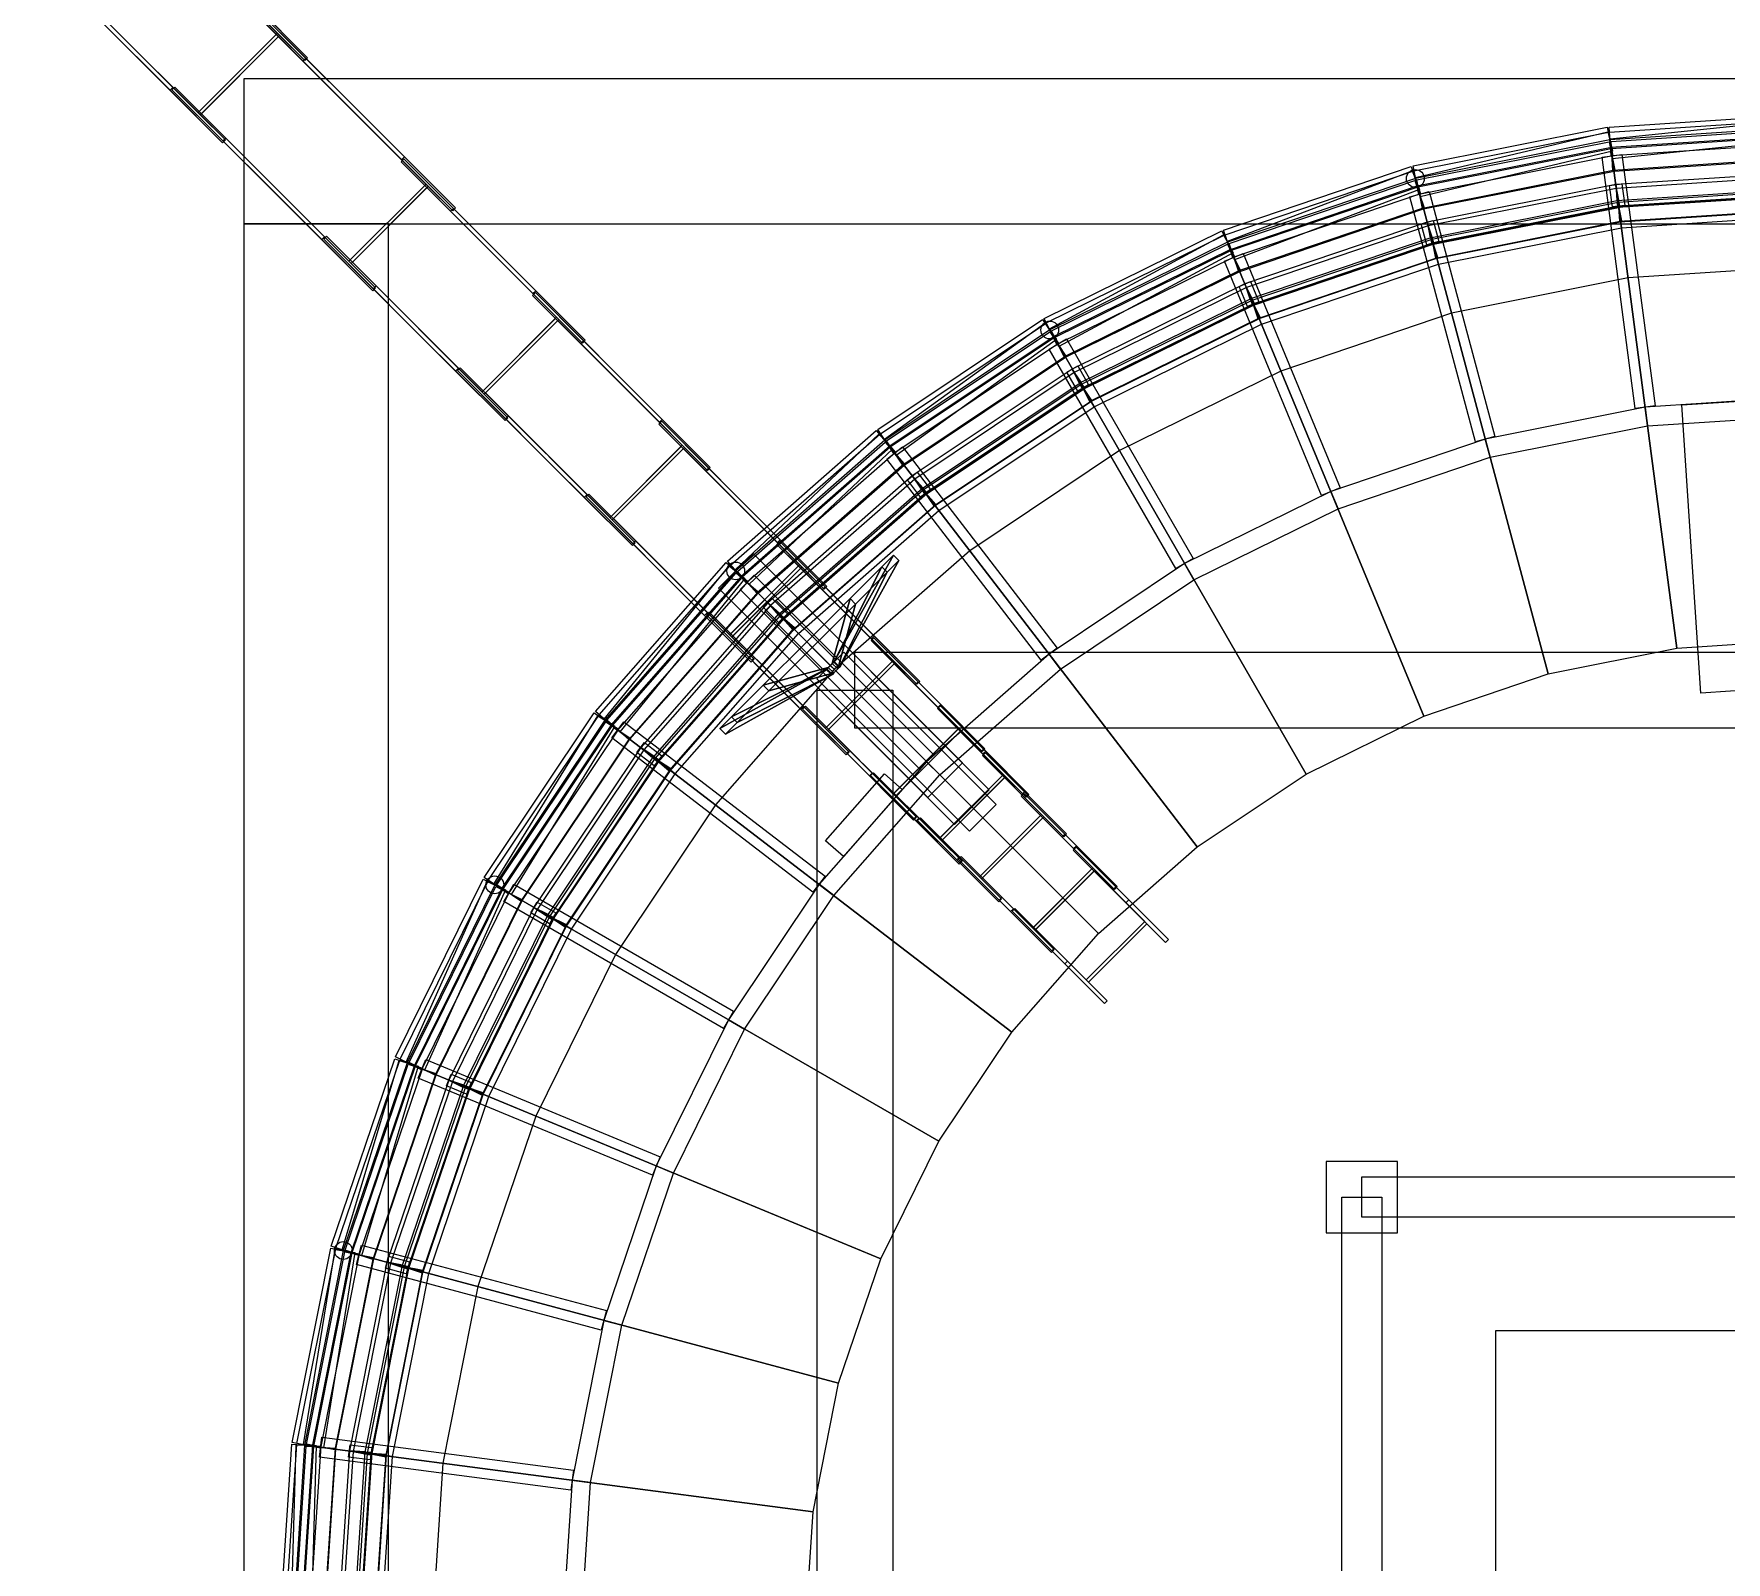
# Model space of a CAD drawing. Header units: millimetres. Extents: x -52000 to 48850, y -48850 to 51750.
# Drawn here: x -7956 to -366, y 362 to 7217 of the extents above; entities that cross this region are included whole.
import ezdxf

# ---------------------------------------------------------------- set-up
doc = ezdxf.new("R2010")
doc.units = ezdxf.units.MM
for name, color, linetype, lineweight in [('D-STR-CORE', 7, 'Continuous', 25), ('D-STR-DECK', 7, 'Continuous', 25), ('D-STR-STRC', 7, 'Continuous', 25)]:
    doc.layers.add(name, color=color, linetype=linetype, lineweight=lineweight)

msp = doc.modelspace()

# ---------------------------------------------------------------- linework, layer by layer
at = {"layer": 'D-STR-CORE'}
for points in [[(-2160, 1840), (-1840, 1840), (-1840, 2160), (-2160, 2160)], [(2000, 1910), (-2000, 1910), (-2000, 2090), (2000, 2090)], [(2000, 1910), (-2000, 1910), (-2000, 2090), (2000, 2090)], [(2000, 1910), (-2000, 1910), (-2000, 2090), (2000, 2090)], [(2000, 1910), (-2000, 1910), (-2000, 2090), (2000, 2090)], [(2000, 1910), (-2000, 1910), (-2000, 2090), (2000, 2090)], [(2000, 1910), (-2000, 1910), (-2000, 2090), (2000, 2090)], [(2000, 1910), (-2000, 1910), (-2000, 2090), (2000, 2090)], [(2000, 1910), (-2000, 1910), (-2000, 2090), (2000, 2090)], [(2000, 1910), (-2000, 1910), (-2000, 2090), (2000, 2090)], [(2000, 1910), (-2000, 1910), (-2000, 2090), (2000, 2090)], [(2000, 1910), (-2000, 1910), (-2000, 2090), (2000, 2090)], [(-1910, 2000), (-1910, -2000), (-2090, -2000), (-2090, 2000)], [(-1910, 2000), (-1910, -2000), (-2090, -2000), (-2090, 2000)], [(-1910, 2000), (-1910, -2000), (-2090, -2000), (-2090, 2000)], [(-1910, 2000), (-1910, -2000), (-2090, -2000), (-2090, 2000)], [(-1910, 2000), (-1910, -2000), (-2090, -2000), (-2090, 2000)], [(-1910, 2000), (-1910, -2000), (-2090, -2000), (-2090, 2000)], [(-1910, 2000), (-1910, -2000), (-2090, -2000), (-2090, 2000)], [(-1910, 2000), (-1910, -2000), (-2090, -2000), (-2090, 2000)], [(-1910, 2000), (-1910, -2000), (-2090, -2000), (-2090, 2000)], [(-1910, 2000), (-1910, -2000), (-2090, -2000), (-2090, 2000)], [(-1910, 2000), (-1910, -2000), (-2090, -2000), (-2090, 2000)], [(-1400, -1400), (1400, -1400), (1400, 1400), (-1400, 1400)], [(-1400, -1400), (1400, -1400), (1400, 1400), (-1400, 1400)]]:
    msp.add_lwpolyline(points, close=True, dxfattribs=at)
at = {"layer": 'D-STR-DECK'}
for points in [[(4.3, 6727.6), (-882.3, 6669.5), (-890.9, 6799.3), (-4.3, 6857.4)], [(2.3, 6765.1), (-885.3, 6706.9), (-889.9, 6776.8), (-2.3, 6834.9)], [(2.3, 6765.1), (-885.3, 6706.9), (-889.9, 6776.8), (-2.3, 6834.9)], [(4.6, 6747.7), (-877.8, 6657.4), (-886.9, 6746.9), (-4.6, 6837.3)], [(-873.9, 6670.6), (-1745.3, 6497.3), (-1770.7, 6624.8), (-899.3, 6798.1)], [(-880.7, 6707.5), (-1753.1, 6534), (-1766.8, 6602.6), (-894.4, 6776.2)], [(-880.7, 6707.5), (-1753.1, 6534), (-1766.8, 6602.6), (-894.4, 6776.2)], [(-876.2, 6690.6), (-1739.2, 6485.9), (-1760, 6573.4), (-897, 6778.2)], [(0, 4500), (0, 6800), (-887.6, 6741.8), (-587.4, 4461.5)], [(4.3, 6662.6), (-873.9, 6605.1), (-882.4, 6734.8), (-4.3, 6792.4)], [(0, 6760), (-882.4, 6702.2), (-869.1, 6601.6), (0, 6658.6)], [(-587.4, 4461.5), (-887.6, 6741.8), (-1760, 6568.3), (-1164.7, 4346.7)], [(-865.4, 6606.2), (-1728.5, 6434.5), (-1753.9, 6562), (-890.8, 6733.7)], [(-882.4, 6702.2), (-1749.6, 6529.7), (-1723.4, 6431.7), (-869.1, 6601.6)], [(-1737.1, 6499.5), (-2578.5, 6213.9), (-2620.3, 6337), (-1778.9, 6622.6)], [(-774.3, 5536.3), (-922.7, 6664.1), (-833.5, 6675.8), (-685, 5548.1)], [(-1748.7, 6535.2), (-2591, 6249.2), (-2613.5, 6315.5), (-1771.2, 6601.4)], [(-1748.7, 6535.2), (-2591, 6249.2), (-2613.5, 6315.5), (-1771.2, 6601.4)], [(-1742, 6519), (-2570.9, 6203.4), (-2603, 6287.5), (-1774, 6603.1)], [(-1164.7, 4346.7), (-1760, 6568.3), (-2602.2, 6282.4), (-1722.1, 4157.5)], [(-1720.3, 6436.7), (-2553.6, 6153.8), (-2595.4, 6277), (-1762.1, 6559.8)], [(-1749.6, 6529.7), (-2586.9, 6245.4), (-2548.1, 6151.7), (-1723.4, 6431.7)], [(-861.1, 6541.1), (-1707.6, 6372.7), (-1681.9, 6277.1), (-848.2, 6442.9)], [(-861.1, 6541.1), (-1707.6, 6372.7), (-1681.9, 6277.1), (-848.2, 6442.9)], [(-861.1, 6541.1), (-1707.6, 6372.7), (-1693.7, 6303), (-847.3, 6471.4)], [(-876.2, 6440.7), (-888.9, 6537.4), (-833.4, 6544.7), (-820.7, 6448)], [(0, 6597.5), (-861.1, 6541.1), (-848.2, 6442.9), (0, 6498.5)], [(0, 6597.5), (-861.1, 6541.1), (-848.2, 6442.9), (0, 6498.5)], [(0, 6597.5), (-861.1, 6541.1), (-856.5, 6470.2), (4.6, 6526.6)], [(0, 6580.3), (-858.9, 6524), (-853.3, 6439.2), (5.6, 6495.4)], [(-1490.3, 5387.9), (-1784.7, 6486.6), (-1697.7, 6509.9), (-1403.3, 5411.2)], [(-858.9, 6524), (-1703.1, 6356.1), (-1686.5, 6272.7), (-842.3, 6440.6)], [(-850.7, 6461.5), (-1686.8, 6295.2), (-1670.2, 6211.8), (-834.1, 6378.1)], [(0, 6517.2), (-850.7, 6461.5), (-845.1, 6376.7), (5.6, 6432.4)], [(0, 6500), (-848.4, 6444.4), (-835.7, 6347.7), (0, 6402.5)], [(0, 6500), (-848.4, 6444.4), (-843.8, 6374.5), (4.6, 6430.1)], [(-1709.4, 6271.3), (-1734.6, 6365.4), (-1680.5, 6379.9), (-1655.3, 6285.8)], [(-848.4, 6444.4), (-1682.3, 6278.5), (-1657.1, 6184.3), (-835.7, 6347.7)], [(-848.4, 6444.4), (-1682.3, 6278.5), (-1668.7, 6209.9), (-834.8, 6375.7)], [(-2570.6, 6217.2), (-3367.5, 5824.2), (-3425, 5940.8), (-2628.1, 6333.7)], [(-2586.8, 6251), (-3384.5, 5857.6), (-3415.5, 5920.4), (-2617.7, 6313.8)], [(-2586.8, 6251), (-3384.5, 5857.6), (-3415.5, 5920.4), (-2617.7, 6313.8)], [(-2578, 6235.8), (-3358.6, 5814.7), (-3401.4, 5893.9), (-2620.7, 6315.1)], [(-1707.6, 6372.7), (-2524.8, 6095.3), (-2486.9, 6003.9), (-1681.9, 6277.1)], [(-1707.6, 6372.7), (-2524.8, 6095.3), (-2486.9, 6003.9), (-1681.9, 6277.1)], [(-1707.6, 6372.7), (-2524.8, 6095.3), (-2501.9, 6028), (-1684.7, 6305.4)], [(-1703.1, 6356.1), (-2518.2, 6079.4), (-2490.8, 5998.9), (-1675.8, 6275.6)], [(-1722.1, 4157.5), (-2602.2, 6282.4), (-3400, 5889), (-2250, 3897.1)], [(-2545.8, 6157.1), (-3335, 5767.9), (-3392.5, 5884.5), (-2603.3, 6273.7)], [(-2586.9, 6245.4), (-3380, 5854.3), (-3329.3, 5766.5), (-2548.1, 6151.7)], [(-2180.8, 5147.3), (-2616.1, 6198.2), (-2532.9, 6232.6), (-2097.6, 5181.7)], [(-1686.8, 6295.2), (-2494, 6021.1), (-2466.7, 5940.6), (-1659.5, 6214.7)], [(-1682.3, 6278.5), (-2487.4, 6005.2), (-2450.1, 5915.1), (-1657.1, 6184.3)], [(-1682.3, 6278.5), (-2487.4, 6005.2), (-2464.9, 5938.9), (-1659.8, 6212.2)], [(-2524.8, 6095.3), (-3298.7, 5713.6), (-3249.3, 5627.9), (-2486.9, 6003.9)], [(-2524.8, 6095.3), (-3298.7, 5713.6), (-3249.3, 5627.9), (-2486.9, 6003.9)], [(-2524.8, 6095.3), (-3298.7, 5713.6), (-3267.3, 5649.9), (-2493.3, 6031.6)], [(-2518.2, 6079.4), (-3290.1, 5698.7), (-3252.5, 5622.4), (-2480.6, 6003.1)], [(-2513.3, 5994.5), (-2550.6, 6084.6), (-2498.9, 6106), (-2461.6, 6015.9)], [(-2494, 6021.1), (-3258.6, 5644.1), (-3221, 5567.9), (-2456.4, 5944.9)], [(-2487.4, 6005.2), (-3250, 5629.2), (-3201.2, 5544.7), (-2450.1, 5915.1)], [(-2487.4, 6005.2), (-3250, 5629.2), (-3219, 5566.4), (-2456.5, 5942.4)], [(-3360.1, 5828.4), (-4098.9, 5334.8), (-4171.1, 5442.9), (-3432.4, 5936.5)], [(-3380.6, 5859.9), (-4120.1, 5365.7), (-4159, 5423.9), (-3419.4, 5918.1)], [(-3380.6, 5859.9), (-4120.1, 5365.7), (-4159, 5423.9), (-3419.4, 5918.1)], [(-3369.9, 5846), (-4088.9, 5326.6), (-4141.6, 5399.5), (-3422.6, 5919)], [(-2250, 3897.1), (-3400, 5889), (-4139.6, 5394.8), (-2739.4, 3570.1)], [(-3327.6, 5772.1), (-4059.3, 5283.2), (-4131.6, 5391.3), (-3399.9, 5880.2)], [(-3380, 5854.3), (-4115.2, 5363.1), (-4053.5, 5282.6), (-3329.3, 5766.5)], [(-2834, 4818.6), (-3402.7, 5803.7), (-3324.8, 5848.7), (-2756, 4863.6)], [(-3298.7, 5713.6), (-4016.3, 5234.1), (-3956.1, 5155.6), (-3249.3, 5627.9)], [(-3298.7, 5713.6), (-4016.3, 5234.1), (-3956.1, 5155.6), (-3249.3, 5627.9)], [(-3298.7, 5713.6), (-4016.3, 5234.1), (-3976.8, 5175.1), (-3259.3, 5654.5)], [(-3290.1, 5698.7), (-4005.8, 5220.5), (-3958.6, 5149.8), (-3242.9, 5628)], [(-3274.2, 5615.2), (-3323, 5699.6), (-3274.5, 5727.6), (-3225.8, 5643.2)], [(-3258.6, 5644.1), (-3967.4, 5170.5), (-3920.2, 5099.8), (-3211.4, 5573.4)], [(-3250, 5629.2), (-3956.9, 5156.8), (-3897.6, 5079.4), (-3201.2, 5544.7)], [(-3250, 5629.2), (-3956.9, 5156.8), (-3918.1, 5098.6), (-3211.1, 5571)], [(-729.6, 5542.2), (-1446.8, 5399.5), (-1425.1, 5318.5), (-718.7, 5459)], [(0, 5590), (-729.6, 5542.2), (-718.7, 5459), (0, 5506.1)], [(-479.7, 4260.4), (-564.4, 5553), (-165.2, 5579.2), (-80.5, 4286.5)], [(-4092.2, 5340), (-4760.2, 4754.2), (-4845.9, 4851.9), (-4177.9, 5437.7)], [(-4116.5, 5368.5), (-4785.2, 4782), (-4831.4, 4834.6), (-4162.7, 5421.1)], [(-4116.5, 5368.5), (-4785.2, 4782), (-4831.4, 4834.6), (-4162.7, 5421.1)], [(-4104.1, 5356.1), (-4749.2, 4747.3), (-4810.9, 4812.8), (-4165.9, 5421.6)], [(-2739.4, 3570.1), (-4139.6, 5394.8), (-4808.3, 4808.3), (-3182, 3182)], [(-1446.8, 5399.5), (-2139.2, 5164.5), (-2107.1, 5087), (-1425.1, 5318.5)], [(-4052.6, 5288.4), (-4714.2, 4708.2), (-4799.9, 4805.9), (-4138.3, 5386.2)], [(-4115.2, 5363.1), (-4780, 4780), (-4708.3, 4708.3), (-4053.5, 5282.6)], [(-3438.7, 4407.5), (-4131.1, 5309.9), (-4059.7, 5364.7), (-3367.3, 4462.2)], [(-3979.2, 5139.8), (-4038.5, 5217.1), (-3994.1, 5251.2), (-3934.7, 5173.8)], [(-4016.3, 5234.1), (-4665.1, 4665.1), (-4595.2, 4595.2), (-3956.1, 5155.6)], [(-4016.3, 5234.1), (-4665.1, 4665.1), (-4595.2, 4595.2), (-3956.1, 5155.6)], [(-4016.3, 5234.1), (-4665.1, 4665.1), (-4618.3, 4611.7), (-3969.5, 5180.7)], [(-4005.8, 5220.5), (-4653, 4653), (-4596.9, 4589), (-3949.8, 5156.6)], [(-3967.4, 5170.5), (-4608.4, 4608.4), (-4552.3, 4544.5), (-3911.4, 5106.6)], [(-2139.2, 5164.5), (-2795, 4841.1), (-2753.1, 4768.5), (-2107.1, 5087)], [(-3956.9, 5156.8), (-4596.2, 4596.2), (-4527.3, 4527.3), (-3897.6, 5079.4)], [(-3956.9, 5156.8), (-4596.2, 4596.2), (-4550, 4543.6), (-3910.8, 5104.2)], [(-3826.8, 3671.2), (-4886.1, 4730.5), (-4730.5, 4886.1), (-3671.2, 3826.8)], [(-3947.2, 3791.7), (-4886.1, 4730.5), (-4730.5, 4886.1), (-3791.7, 3947.2)], [(-4369, 4399.6), (-4153.3, 4826.9), (-4101.2, 4879), (-4366.6, 4402)], [(-4366.6, 4402), (-4101.2, 4879), (-4153.3, 4826.9), (-4369, 4399.6)], [(-4076.5, 4854.3), (-4341.9, 4377.2), (-4366.6, 4402), (-4101.2, 4879)], [(-4341.9, 4377.2), (-4076.5, 4854.3), (-4101.2, 4879), (-4366.6, 4402)], [(-4128.6, 4802.2), (-4076.5, 4854.3), (-4101.2, 4879), (-4153.3, 4826.9)], [(-4076.5, 4854.3), (-4128.6, 4802.2), (-4153.3, 4826.9), (-4101.2, 4879)], [(-4754.2, 4760.2), (-5340, 4092.2), (-5437.7, 4177.9), (-4851.9, 4845.9)], [(-4782, 4785.2), (-5368.5, 4116.5), (-5421.1, 4162.7), (-4834.6, 4831.4)], [(-4782, 4785.2), (-5368.5, 4116.5), (-5421.1, 4162.7), (-4834.6, 4831.4)], [(-4768.1, 4774.6), (-5328.2, 4086.8), (-5398, 4143.6), (-4837.9, 4831.4)], [(-3182, 3182), (-4808.3, 4808.3), (-5394.8, 4139.6), (-3570.1, 2739.4)], [(-4708.2, 4714.2), (-5288.4, 4052.6), (-5386.2, 4138.3), (-4805.9, 4799.9)], [(-3984.5, 3920.9), (-4788.9, 4725.2), (-4725.2, 4788.9), (-3920.9, 3984.5)], [(-4375.4, 4393.1), (-4295.7, 4684.6), (-4153.3, 4826.9), (-4369, 4399.6)], [(-4369, 4399.6), (-4153.3, 4826.9), (-4295.7, 4684.6), (-4375.4, 4393.1)], [(-4128.6, 4802.2), (-4344.2, 4374.8), (-4369, 4399.6), (-4153.3, 4826.9)], [(-4344.2, 4374.8), (-4128.6, 4802.2), (-4153.3, 4826.9), (-4369, 4399.6)], [(-4128.6, 4802.2), (-4344.2, 4374.8), (-4369, 4399.6), (-4153.3, 4826.9)], [(-4344.2, 4374.8), (-4128.6, 4802.2), (-4153.3, 4826.9), (-4369, 4399.6)], [(-4350.7, 4368.4), (-4270.9, 4659.8), (-4128.6, 4802.2), (-4344.2, 4374.8)], [(-4344.2, 4374.8), (-4128.6, 4802.2), (-4270.9, 4659.8), (-4350.7, 4368.4)], [(-4344.2, 4374.8), (-4128.6, 4802.2), (-4076.5, 4854.3), (-4341.9, 4377.2)], [(-4341.9, 4377.2), (-4076.5, 4854.3), (-4128.6, 4802.2), (-4344.2, 4374.8)], [(-4270.9, 4659.8), (-4128.6, 4802.2), (-4153.3, 4826.9), (-4295.7, 4684.6)], [(-4128.6, 4802.2), (-4270.9, 4659.8), (-4295.7, 4684.6), (-4153.3, 4826.9)], [(-2795, 4841.1), (-3403, 4434.8), (-3351.9, 4368.3), (-2753.1, 4768.5)], [(-4780, 4780), (-5363.1, 4115.2), (-5282.6, 4053.5), (-4708.3, 4708.3)], [(-4665.1, 4665.1), (-5234.1, 4016.3), (-5155.6, 3956.1), (-4595.2, 4595.2)], [(-4665.1, 4665.1), (-5234.1, 4016.3), (-5155.6, 3956.1), (-4595.2, 4595.2)], [(-4665.1, 4665.1), (-5234.1, 4016.3), (-5180.7, 3969.5), (-4611.7, 4618.3)], [(-4653, 4653), (-5220.5, 4005.8), (-5156.6, 3949.8), (-4589, 4596.9)], [(-4616, 4576.4), (-4684.9, 4645.3), (-4645.3, 4684.9), (-4576.4, 4616)], [(-4408.8, 4359.3), (-4677.5, 4628), (-4628, 4677.5), (-4359.3, 4408.8)], [(-4384.3, 4384.3), (-4490.1, 4490.1), (-4295.7, 4684.6), (-4375.4, 4393.1)], [(-4465.4, 4465.4), (-4270.9, 4659.8), (-4295.7, 4684.6), (-4490.1, 4490.1)], [(-4375.4, 4393.1), (-4295.7, 4684.6), (-4490.1, 4490.1), (-4384.3, 4384.3)], [(-4270.9, 4659.8), (-4465.4, 4465.4), (-4490.1, 4490.1), (-4295.7, 4684.6)], [(-4359.5, 4359.5), (-4465.4, 4465.4), (-4270.9, 4659.8), (-4350.7, 4368.4)], [(-4350.7, 4368.4), (-4270.9, 4659.8), (-4465.4, 4465.4), (-4359.5, 4359.5)], [(-4270.9, 4659.8), (-4350.7, 4368.4), (-4375.4, 4393.1), (-4295.7, 4684.6)], [(-4350.7, 4368.4), (-4270.9, 4659.8), (-4295.7, 4684.6), (-4375.4, 4393.1)], [(-4270.9, 4659.8), (-4350.7, 4368.4), (-4375.4, 4393.1), (-4295.7, 4684.6)], [(-4350.7, 4368.4), (-4270.9, 4659.8), (-4295.7, 4684.6), (-4375.4, 4393.1)], [(-4608.4, 4608.4), (-5170.5, 3967.4), (-5106.6, 3911.4), (-4544.5, 4552.3)], [(-4596.2, 4596.2), (-5156.8, 3956.9), (-5079.4, 3897.6), (-4527.3, 4527.3)], [(-4596.2, 4596.2), (-5156.8, 3956.9), (-5104.2, 3910.8), (-4543.6, 4550)], [(-4393.1, 4375.4), (-4684.6, 4295.7), (-4490.1, 4490.1), (-4384.3, 4384.3)], [(-4659.8, 4270.9), (-4465.4, 4465.4), (-4490.1, 4490.1), (-4684.6, 4295.7)], [(-4384.3, 4384.3), (-4490.1, 4490.1), (-4684.6, 4295.7), (-4393.1, 4375.4)], [(-4465.4, 4465.4), (-4659.8, 4270.9), (-4684.6, 4295.7), (-4490.1, 4490.1)], [(-4465.4, 4465.4), (-4359.5, 4359.5), (-4384.3, 4384.3), (-4490.1, 4490.1)], [(-4359.5, 4359.5), (-4465.4, 4465.4), (-4490.1, 4490.1), (-4384.3, 4384.3)], [(-4465.4, 4465.4), (-4359.5, 4359.5), (-4384.3, 4384.3), (-4490.1, 4490.1)], [(-4359.5, 4359.5), (-4465.4, 4465.4), (-4490.1, 4490.1), (-4384.3, 4384.3)], [(-4368.4, 4350.7), (-4659.8, 4270.9), (-4465.4, 4465.4), (-4359.5, 4359.5)], [(-4359.5, 4359.5), (-4465.4, 4465.4), (-4659.8, 4270.9), (-4368.4, 4350.7)], [(-3760.5, 3640.3), (-4444.2, 4324), (-4324, 4444.2), (-3640.3, 3760.5)], [(4273.5, 4103.5), (-4273.5, 4103.5), (-4273.5, 4443.5), (4273.5, 4443.5)], [(-3403, 4434.8), (-3952.7, 3952.7), (-3893.4, 3893.4), (-3351.9, 4368.3)], [(-4402, 4366.6), (-4879, 4101.2), (-4826.9, 4153.3), (-4399.6, 4369)], [(-4399.6, 4369), (-4826.9, 4153.3), (-4879, 4101.2), (-4402, 4366.6)], [(-4377.2, 4341.9), (-4854.3, 4076.5), (-4879, 4101.2), (-4402, 4366.6)], [(-4854.3, 4076.5), (-4377.2, 4341.9), (-4402, 4366.6), (-4879, 4101.2)], [(-4377.2, 4341.9), (-4854.3, 4076.5), (-4802.2, 4128.6), (-4374.8, 4344.2)], [(-4374.8, 4344.2), (-4802.2, 4128.6), (-4854.3, 4076.5), (-4377.2, 4341.9)], [(-4399.6, 4369), (-4826.9, 4153.3), (-4684.6, 4295.7), (-4393.1, 4375.4)], [(-4393.1, 4375.4), (-4684.6, 4295.7), (-4826.9, 4153.3), (-4399.6, 4369)], [(-4802.2, 4128.6), (-4374.8, 4344.2), (-4399.6, 4369), (-4826.9, 4153.3)], [(-4374.8, 4344.2), (-4802.2, 4128.6), (-4826.9, 4153.3), (-4399.6, 4369)], [(-4802.2, 4128.6), (-4374.8, 4344.2), (-4399.6, 4369), (-4826.9, 4153.3)], [(-4374.8, 4344.2), (-4802.2, 4128.6), (-4826.9, 4153.3), (-4399.6, 4369)], [(-4374.8, 4344.2), (-4802.2, 4128.6), (-4659.8, 4270.9), (-4368.4, 4350.7)], [(-4368.4, 4350.7), (-4659.8, 4270.9), (-4802.2, 4128.6), (-4374.8, 4344.2)], [(-4659.8, 4270.9), (-4368.4, 4350.7), (-4393.1, 4375.4), (-4684.6, 4295.7)], [(-4368.4, 4350.7), (-4659.8, 4270.9), (-4684.6, 4295.7), (-4393.1, 4375.4)], [(-4659.8, 4270.9), (-4368.4, 4350.7), (-4393.1, 4375.4), (-4684.6, 4295.7)], [(-4368.4, 4350.7), (-4659.8, 4270.9), (-4684.6, 4295.7), (-4393.1, 4375.4)], [(-4374.8, 4344.2), (-4377.2, 4341.9), (-4402, 4366.6), (-4399.6, 4369)], [(-4377.2, 4341.9), (-4374.8, 4344.2), (-4399.6, 4369), (-4402, 4366.6)], [(-4368.4, 4350.7), (-4374.8, 4344.2), (-4399.6, 4369), (-4393.1, 4375.4)], [(-4374.8, 4344.2), (-4368.4, 4350.7), (-4393.1, 4375.4), (-4399.6, 4369)], [(-4359.5, 4359.5), (-4368.4, 4350.7), (-4393.1, 4375.4), (-4384.3, 4384.3)], [(-4368.4, 4350.7), (-4359.5, 4359.5), (-4384.3, 4384.3), (-4393.1, 4375.4)], [(-4350.7, 4368.4), (-4359.5, 4359.5), (-4384.3, 4384.3), (-4375.4, 4393.1)], [(-4359.5, 4359.5), (-4350.7, 4368.4), (-4375.4, 4393.1), (-4384.3, 4384.3)], [(-4344.2, 4374.8), (-4350.7, 4368.4), (-4375.4, 4393.1), (-4369, 4399.6)], [(-4350.7, 4368.4), (-4344.2, 4374.8), (-4369, 4399.6), (-4375.4, 4393.1)], [(-4341.9, 4377.2), (-4344.2, 4374.8), (-4369, 4399.6), (-4366.6, 4402)], [(-4344.2, 4374.8), (-4341.9, 4377.2), (-4366.6, 4402), (-4369, 4399.6)], [(-4802.2, 4128.6), (-4659.8, 4270.9), (-4684.6, 4295.7), (-4826.9, 4153.3)], [(-4659.8, 4270.9), (-4802.2, 4128.6), (-4826.9, 4153.3), (-4684.6, 4295.7)], [(-4103.5, 4273.5), (-4103.5, -4273.5), (-4443.5, -4273.5), (-4443.5, 4273.5)], [(-5334.8, 4098.9), (-5828.4, 3360.1), (-5936.5, 3432.4), (-5442.9, 4171.1)], [(-5365.7, 4120.1), (-5859.9, 3380.6), (-5918.1, 3419.4), (-5423.9, 4159)], [(-5365.7, 4120.1), (-5859.9, 3380.6), (-5918.1, 3419.4), (-5423.9, 4159)], [(-5350.5, 4111.4), (-5816, 3356.4), (-5892.6, 3403.6), (-5427.2, 4158.6)], [(-3570.1, 2739.4), (-5394.8, 4139.6), (-5889, 3400), (-3897.1, 2250)], [(-5283.2, 4059.3), (-5772.1, 3327.6), (-5880.2, 3399.9), (-5391.3, 4131.6)], [(-5363.1, 4115.2), (-5854.3, 3380), (-5766.5, 3329.3), (-5282.6, 4053.5)], [(-4462.2, 3367.3), (-5364.7, 4059.7), (-5309.9, 4131.1), (-4407.5, 3438.7)], [(-4854.3, 4076.5), (-4802.2, 4128.6), (-4826.9, 4153.3), (-4879, 4101.2)], [(-4802.2, 4128.6), (-4854.3, 4076.5), (-4879, 4101.2), (-4826.9, 4153.3)], [(-5173.8, 3934.7), (-5251.2, 3994.1), (-5217.1, 4038.5), (-5139.8, 3979.2)], [(-5234.1, 4016.3), (-5713.6, 3298.7), (-5627.9, 3249.3), (-5155.6, 3956.1)], [(-5234.1, 4016.3), (-5713.6, 3298.7), (-5627.9, 3249.3), (-5155.6, 3956.1)], [(-5234.1, 4016.3), (-5713.6, 3298.7), (-5654.5, 3259.3), (-5175.1, 3976.8)], [(-5220.5, 4005.8), (-5698.7, 3290.1), (-5628, 3242.9), (-5149.8, 3958.6)], [(-5170.5, 3967.4), (-5644.1, 3258.6), (-5573.4, 3211.4), (-5099.8, 3920.2)], [(-5156.8, 3956.9), (-5629.2, 3250), (-5544.7, 3201.2), (-5079.4, 3897.6)], [(-5156.8, 3956.9), (-5629.2, 3250), (-5571, 3211.1), (-5098.6, 3918.1)], [(-3952.7, 3952.7), (-4434.8, 3403), (-4368.3, 3351.9), (-3893.4, 3893.4)], [(-4141.6, 3898.1), (-4061.9, 3828.2), (-4325.7, 3527.5), (-4405.3, 3597.4)], [(-5824.2, 3367.5), (-6217.2, 2570.6), (-6333.7, 2628.1), (-5940.8, 3425)], [(-5857.6, 3384.5), (-6251, 2586.8), (-6313.8, 2617.7), (-5920.4, 3415.5)], [(-5857.6, 3384.5), (-6251, 2586.8), (-6313.8, 2617.7), (-5920.4, 3415.5)], [(-5841.4, 3377.8), (-6204.4, 2568.5), (-6286.5, 2605.4), (-5923.5, 3414.7)], [(-3897.1, 2250), (-5889, 3400), (-6282.4, 2602.2), (-4157.5, 1722.1)], [(-5767.9, 3335), (-6157.1, 2545.8), (-6273.7, 2603.3), (-5884.5, 3392.5)], [(-5854.3, 3380), (-6245.4, 2586.9), (-6151.7, 2548.1), (-5766.5, 3329.3)], [(-4863.6, 2756), (-5848.7, 3324.8), (-5803.7, 3402.7), (-4818.6, 2834)], [(-4434.8, 3403), (-4841.1, 2795), (-4768.5, 2753.1), (-4368.3, 3351.9)], [(-5713.6, 3298.7), (-6095.3, 2524.8), (-6003.9, 2486.9), (-5627.9, 3249.3)], [(-5713.6, 3298.7), (-6095.3, 2524.8), (-6003.9, 2486.9), (-5627.9, 3249.3)], [(-5713.6, 3298.7), (-6095.3, 2524.8), (-6031.6, 2493.3), (-5649.9, 3267.3)], [(-5698.7, 3290.1), (-6079.4, 2518.2), (-6003.1, 2480.6), (-5622.4, 3252.5)], [(-5643.2, 3225.8), (-5727.6, 3274.5), (-5699.6, 3323), (-5615.2, 3274.2)], [(-5644.1, 3258.6), (-6021.1, 2494), (-5944.9, 2456.4), (-5567.9, 3221)], [(-5629.2, 3250), (-6005.2, 2487.4), (-5915.1, 2450.1), (-5544.7, 3201.2)], [(-5629.2, 3250), (-6005.2, 2487.4), (-5942.4, 2456.5), (-5566.4, 3219)], [(-4841.1, 2795), (-5164.5, 2139.2), (-5087, 2107.1), (-4768.5, 2753.1)], [(-6213.9, 2578.5), (-6499.5, 1737.1), (-6622.6, 1778.9), (-6337, 2620.3)], [(-6249.2, 2591), (-6535.2, 1748.7), (-6601.4, 1771.2), (-6315.5, 2613.5)], [(-6249.2, 2591), (-6535.2, 1748.7), (-6601.4, 1771.2), (-6315.5, 2613.5)], [(-6232.3, 2586.5), (-6486.5, 1736.7), (-6572.8, 1762.5), (-6318.6, 2612.3)], [(-4157.5, 1722.1), (-6282.4, 2602.2), (-6568.3, 1760), (-4346.7, 1164.7)], [(-6153.8, 2553.6), (-6436.7, 1720.3), (-6559.8, 1762.1), (-6277, 2595.4)], [(-6245.4, 2586.9), (-6529.7, 1749.6), (-6431.7, 1723.4), (-6151.7, 2548.1)], [(-5181.7, 2097.6), (-6232.6, 2532.9), (-6198.2, 2616.1), (-5147.3, 2180.8)], [(-6095.3, 2524.8), (-6372.7, 1707.6), (-6277.1, 1681.9), (-6003.9, 2486.9)], [(-6095.3, 2524.8), (-6372.7, 1707.6), (-6277.1, 1681.9), (-6003.9, 2486.9)], [(-6095.3, 2524.8), (-6372.7, 1707.6), (-6305.4, 1684.7), (-6028, 2501.9)], [(-6079.4, 2518.2), (-6356.1, 1703.1), (-6275.6, 1675.8), (-5998.9, 2490.8)], [(-6015.9, 2461.6), (-6106, 2498.9), (-6084.6, 2550.6), (-5994.5, 2513.3)], [(-6021.1, 2494), (-6295.2, 1686.8), (-6214.7, 1659.5), (-5940.6, 2466.7)], [(-6005.2, 2487.4), (-6278.5, 1682.3), (-6184.3, 1657.1), (-5915.1, 2450.1)], [(-6005.2, 2487.4), (-6278.5, 1682.3), (-6212.2, 1659.8), (-5938.9, 2464.9)], [(-5164.5, 2139.2), (-5399.5, 1446.8), (-5318.5, 1425.1), (-5087, 2107.1)], [(-6497.3, 1745.3), (-6670.6, 873.9), (-6798.1, 899.3), (-6624.8, 1770.7)], [(-6534, 1753.1), (-6707.5, 880.7), (-6776.2, 894.4), (-6602.6, 1766.8)], [(-6534, 1753.1), (-6707.5, 880.7), (-6776.2, 894.4), (-6602.6, 1766.8)], [(-6516.6, 1750.9), (-6657.7, 875.2), (-6746.6, 889.5), (-6605.5, 1765.2)], [(-4346.7, 1164.7), (-6568.3, 1760), (-6741.8, 887.6), (-4461.5, 587.4)], [(-6434.5, 1728.5), (-6606.2, 865.4), (-6733.7, 890.8), (-6562, 1753.9)], [(-6529.7, 1749.6), (-6702.2, 882.4), (-6601.6, 869.1), (-6431.7, 1723.4)], [(-5411.2, 1403.3), (-6509.9, 1697.7), (-6486.6, 1784.7), (-5387.9, 1490.3)], [(-6372.7, 1707.6), (-6541.1, 861.1), (-6442.9, 848.2), (-6277.1, 1681.9)], [(-6372.7, 1707.6), (-6541.1, 861.1), (-6442.9, 848.2), (-6277.1, 1681.9)], [(-6372.7, 1707.6), (-6541.1, 861.1), (-6471.4, 847.3), (-6303, 1693.7)], [(-6356.1, 1703.1), (-6524, 858.9), (-6440.6, 842.3), (-6272.7, 1686.5)], [(-6295.2, 1686.8), (-6461.5, 850.7), (-6378.1, 834.1), (-6211.8, 1670.2)], [(-6278.5, 1682.3), (-6444.4, 848.4), (-6347.7, 835.7), (-6184.3, 1657.1)], [(-6278.5, 1682.3), (-6444.4, 848.4), (-6375.7, 834.8), (-6209.9, 1668.7)], [(-6285.8, 1655.3), (-6379.9, 1680.5), (-6365.4, 1734.6), (-6271.3, 1709.4)], [(-5399.5, 1446.8), (-5542.2, 729.6), (-5459, 718.7), (-5318.5, 1425.1)], [(-5548.1, 685), (-6675.8, 833.5), (-6664.1, 922.7), (-5536.3, 774.3)], [(-6669.5, 882.3), (-6727.6, -4.3), (-6857.4, 4.3), (-6799.3, 890.9)], [(-6706.9, 885.3), (-6765.1, -2.3), (-6834.9, 2.3), (-6776.8, 889.9)], [(-6706.9, 885.3), (-6765.1, -2.3), (-6834.9, 2.3), (-6776.8, 889.9)], [(-6689.4, 885.3), (-6715, -1.3), (-6805, 1.3), (-6779.4, 887.9)], [(-4461.5, 587.4), (-6741.8, 887.6), (-6800, 0), (-4500, 0)], [(-6605.1, 873.9), (-6662.6, -4.3), (-6792.4, 4.3), (-6734.8, 882.4)], [(-6702.2, 882.4), (-6760, 0), (-6658.6, 0), (-6601.6, 869.1)], [(-6541.1, 861.1), (-6597.5, 0), (-6498.5, 0), (-6442.9, 848.2)], [(-6541.1, 861.1), (-6597.5, 0), (-6498.5, 0), (-6442.9, 848.2)], [(-6541.1, 861.1), (-6597.5, 0), (-6526.6, -4.6), (-6470.2, 856.5)], [(-6524, 858.9), (-6580.3, 0), (-6495.4, -5.6), (-6439.2, 853.3)], [(-6448, 820.7), (-6544.7, 833.4), (-6537.4, 888.9), (-6440.7, 876.2)], [(-6461.5, 850.7), (-6517.2, 0), (-6432.4, -5.6), (-6376.7, 845.1)], [(-6444.4, 848.4), (-6500, 0), (-6402.5, 0), (-6347.7, 835.7)], [(-6444.4, 848.4), (-6500, 0), (-6430.1, -4.6), (-6374.5, 843.8)], [(-5542.2, 729.6), (-5590, 0), (-5506.1, 0), (-5459, 718.7)]]:
    msp.add_lwpolyline(points, close=True, dxfattribs=at)
for points in [[(0, 6760), (-882.4, 6702.2), (-1749.6, 6529.7), (-2586.9, 6245.4), (-3380, 5854.3), (-4115.2, 5363.1), (-4780, 4780), (-5363.1, 4115.2), (-5854.3, 3380), (-6245.4, 2586.9), (-6529.7, 1749.6), (-6702.2, 882.4), (-6760, 0)], [(0, 6175), (-806, 6122.2), (-1598.2, 5964.6), (-2363.1, 5705), (-3087.5, 5347.7), (-3759.1, 4899), (-4366.4, 4366.4), (-4899, 3759.1), (-5347.7, 3087.5), (-5705, 2363.1), (-5964.6, 1598.2), (-6122.2, 806), (-6175, 0)]]:
    msp.add_lwpolyline(points, dxfattribs=at)
for centre in [(-1760, 6568.3), (-3400, 5889), (-4808.3, 4808.3), (-5889, 3400), (-6568.3, 1760)]:
    msp.add_circle(centre, 40, dxfattribs=at)
at = {"layer": 'D-STR-STRC'}
for points in [[(-7339.8, 7721.1), (-7575.1, 7956.4), (-6964.1, 7345.4), (-6728.8, 7110)], [(-7475.1, 7830.9), (-7830.9, 7475.1), (-7219.9, 6864.1), (-6864.1, 7219.9)], [(-7821.1, 7465.2), (-7465.2, 7821.1), (-6854.2, 7210), (-7210, 6854.2)], [(-7465.2, 7821.1), (-7352.5, 7708.3), (-6741.5, 7097.3), (-6854.2, 7210)], [(-7352.5, 7708.3), (-7339.8, 7721.1), (-6728.8, 7110), (-6741.5, 7097.3)], [(-7943.6, 7587.8), (-7956.4, 7575.1), (-7345.4, 6964.1), (-7332.6, 6976.8)], [(-7956.4, 7575.1), (-7721.1, 7339.8), (-7110, 6728.8), (-7345.4, 6964.1)], [(-7830.9, 7475.1), (-7943.6, 7587.8), (-7332.6, 6976.8), (-7219.9, 6864.1)], [(-7708.3, 7352.5), (-7821.1, 7465.2), (-7210, 6854.2), (-7097.3, 6741.5)], [(-7721.1, 7339.8), (-7708.3, 7352.5), (-7097.3, 6741.5), (-7110, 6728.8)], [(-6728.8, 7110), (-6964.1, 7345.4), (-6976.8, 7332.6), (-6864.1, 7219.9), (-7219.9, 6864.1), (-7332.6, 6976.8), (-7345.4, 6964.1), (-7110, 6728.8), (-7097.3, 6741.5), (-7210, 6854.2), (-6854.2, 7210), (-6741.5, 7097.3)], [(-6737, 7108.1), (-6966, 7337.1), (-6978.8, 7324.4), (-6869.2, 7214.8), (-7214.8, 6869.2), (-7324.4, 6978.8), (-7337.1, 6966), (-7108.1, 6737), (-7095.4, 6749.7), (-7205, 6859.3), (-6859.3, 7205), (-6749.7, 7095.4)], [(-6966, 7337.1), (-6978.8, 7324.4), (-6307, 6652.6), (-6294.2, 6665.3)], [(-6978.8, 7324.4), (-6869.2, 7214.8), (-6197.4, 6543), (-6307, 6652.6)], [(-6737, 7108.1), (-6966, 7337.1), (-6294.2, 6665.3), (-6065.2, 6436.3)], [(-6869.2, 7214.8), (-7214.8, 6869.2), (-6543, 6197.4), (-6197.4, 6543)], [(-7205, 6859.3), (-6859.3, 7205), (-6187.5, 6533.2), (-6533.2, 6187.5)], [(-6859.3, 7205), (-6749.7, 7095.4), (-6077.9, 6423.6), (-6187.5, 6533.2)], [(-6749.7, 7095.4), (-6737, 7108.1), (-6065.2, 6436.3), (-6077.9, 6423.6)], [(-7015.3, 6365.3), (7015.3, 6365.3), (7015.3, 7015.3), (-7015.3, 7015.3)], [(-7324.4, 6978.8), (-7337.1, 6966), (-6665.3, 6294.2), (-6652.6, 6307)], [(-7337.1, 6966), (-7108.1, 6737), (-6436.3, 6065.2), (-6665.3, 6294.2)], [(-7214.8, 6869.2), (-7324.4, 6978.8), (-6652.6, 6307), (-6543, 6197.4)], [(-7095.4, 6749.7), (-7205, 6859.3), (-6533.2, 6187.5), (-6423.6, 6077.9)], [(-7108.1, 6737), (-7095.4, 6749.7), (-6423.6, 6077.9), (-6436.3, 6065.2)], [(-6065.2, 6436.3), (-6294.2, 6665.3), (-6307, 6652.6), (-6197.4, 6543), (-6543, 6197.4), (-6652.6, 6307), (-6665.3, 6294.2), (-6436.3, 6065.2), (-6423.6, 6077.9), (-6533.2, 6187.5), (-6187.5, 6533.2), (-6077.9, 6423.6)], [(-6074.3, 6434.1), (-6296.4, 6656.2), (-6309.2, 6643.5), (-6203, 6537.4), (-6537.4, 6203), (-6643.5, 6309.2), (-6656.2, 6296.4), (-6434.1, 6074.3), (-6421.4, 6087.1), (-6527.5, 6193.2), (-6193.2, 6527.5), (-6087.1, 6421.4)], [(-6296.4, 6656.2), (-6309.2, 6643.5), (-5717.7, 6052), (-5705, 6064.7)], [(-6309.2, 6643.5), (-6203, 6537.4), (-5611.6, 5945.9), (-5717.7, 6052)], [(-6074.3, 6434.1), (-6296.4, 6656.2), (-5705, 6064.7), (-5482.9, 5842.6)], [(-6203, 6537.4), (-6537.4, 6203), (-5945.9, 5611.6), (-5611.6, 5945.9)], [(-6527.5, 6193.2), (-6193.2, 6527.5), (-5601.7, 5936), (-5936, 5601.7)], [(-6193.2, 6527.5), (-6087.1, 6421.4), (-5495.6, 5829.9), (-5601.7, 5936)], [(-6087.1, 6421.4), (-6074.3, 6434.1), (-5482.9, 5842.6), (-5495.6, 5829.9)], [(-7015.3, -6365.3), (-6365.3, -6365.3), (-6365.3, 6365.3), (-7015.3, 6365.3)], [(-6643.5, 6309.2), (-6656.2, 6296.4), (-6064.7, 5705), (-6052, 5717.7)], [(-6537.4, 6203), (-6643.5, 6309.2), (-6052, 5717.7), (-5945.9, 5611.6)], [(-6656.2, 6296.4), (-6434.1, 6074.3), (-5842.6, 5482.9), (-6064.7, 5705)], [(-6421.4, 6087.1), (-6527.5, 6193.2), (-5936, 5601.7), (-5829.9, 5495.6)], [(-6434.1, 6074.3), (-6421.4, 6087.1), (-5829.9, 5495.6), (-5842.6, 5482.9)], [(-5482.9, 5842.6), (-5705, 6064.7), (-5717.7, 6052), (-5611.6, 5945.9), (-5945.9, 5611.6), (-6052, 5717.7), (-6064.7, 5705), (-5842.6, 5482.9), (-5829.9, 5495.6), (-5936, 5601.7), (-5601.7, 5936), (-5495.6, 5829.9)], [(-5491.1, 5840.7), (-5706.9, 6056.5), (-5719.7, 6043.8), (-5616.7, 5940.8), (-5940.8, 5616.7), (-6043.8, 5719.7), (-6056.5, 5706.9), (-5840.7, 5491.1), (-5827.9, 5503.8), (-5930.9, 5606.8), (-5606.8, 5930.9), (-5503.8, 5827.9)], [(-5706.9, 6056.5), (-5719.7, 6043.8), (-5150.9, 5475), (-5138.2, 5487.8)], [(-5719.7, 6043.8), (-5616.7, 5940.8), (-5047.9, 5372), (-5150.9, 5475)], [(-5491.1, 5840.7), (-5706.9, 6056.5), (-5138.2, 5487.8), (-4922.3, 5271.9)], [(-5616.7, 5940.8), (-5940.8, 5616.7), (-5372, 5047.9), (-5047.9, 5372)], [(-5930.9, 5606.8), (-5606.8, 5930.9), (-5038, 5362.2), (-5362.2, 5038)], [(-5606.8, 5930.9), (-5503.8, 5827.9), (-4935, 5259.2), (-5038, 5362.2)], [(-5503.8, 5827.9), (-5491.1, 5840.7), (-4922.3, 5271.9), (-4935, 5259.2)], [(-6043.8, 5719.7), (-6056.5, 5706.9), (-5487.8, 5138.2), (-5475, 5150.9)], [(-6056.5, 5706.9), (-5840.7, 5491.1), (-5271.9, 4922.3), (-5487.8, 5138.2)], [(-5940.8, 5616.7), (-6043.8, 5719.7), (-5475, 5150.9), (-5372, 5047.9)], [(-5827.9, 5503.8), (-5930.9, 5606.8), (-5362.2, 5038), (-5259.2, 4935)], [(-5840.7, 5491.1), (-5827.9, 5503.8), (-5259.2, 4935), (-5271.9, 4922.3)], [(-4922.3, 5271.9), (-5138.2, 5487.8), (-5150.9, 5475), (-5047.9, 5372), (-5372, 5047.9), (-5475, 5150.9), (-5487.8, 5138.2), (-5271.9, 4922.3), (-5259.2, 4935), (-5362.2, 5038), (-5038, 5362.2), (-4935, 5259.2)], [(-4930.5, 5269.9), (-5140.2, 5479.6), (-5152.9, 5466.9), (-5053, 5366.9), (-5366.9, 5053), (-5466.9, 5152.9), (-5479.6, 5140.2), (-5269.9, 4930.5), (-5257.2, 4943.2), (-5357.1, 5043.1), (-5043.1, 5357.1), (-4943.2, 5257.2)], [(-5140.2, 5479.6), (-5152.9, 5466.9), (-4621.6, 4935.6), (-4608.9, 4948.3)], [(-5152.9, 5466.9), (-5053, 5366.9), (-4521.7, 4835.7), (-4621.6, 4935.6)], [(-4930.5, 5269.9), (-5140.2, 5479.6), (-4608.9, 4948.3), (-4399.2, 4738.6)], [(-5053, 5366.9), (-5366.9, 5053), (-4835.7, 4521.7), (-4521.7, 4835.7)], [(-5357.1, 5043.1), (-5043.1, 5357.1), (-4511.8, 4825.8), (-4825.8, 4511.8)], [(-5043.1, 5357.1), (-4943.2, 5257.2), (-4411.9, 4725.9), (-4511.8, 4825.8)], [(-4943.2, 5257.2), (-4930.5, 5269.9), (-4399.2, 4738.6), (-4411.9, 4725.9)], [(-5466.9, 5152.9), (-5479.6, 5140.2), (-4948.3, 4608.9), (-4935.6, 4621.6)], [(-5479.6, 5140.2), (-5269.9, 4930.5), (-4738.6, 4399.2), (-4948.3, 4608.9)], [(-5366.9, 5053), (-5466.9, 5152.9), (-4935.6, 4621.6), (-4835.7, 4521.7)], [(-5257.2, 4943.2), (-5357.1, 5043.1), (-4825.8, 4511.8), (-4725.9, 4411.9)], [(-5269.9, 4930.5), (-5257.2, 4943.2), (-4725.9, 4411.9), (-4738.6, 4399.2)], [(-4399.2, 4738.6), (-4608.9, 4948.3), (-4621.6, 4935.6), (-4521.7, 4835.7), (-4835.7, 4521.7), (-4935.6, 4621.6), (-4948.3, 4608.9), (-4738.6, 4399.2), (-4725.9, 4411.9), (-4825.8, 4511.8), (-4511.8, 4825.8), (-4411.9, 4725.9)], [(-4407.4, 4736.6), (-4610.9, 4940.1), (-4623.6, 4927.4), (-4526.8, 4830.6), (-4830.6, 4526.8), (-4927.4, 4623.6), (-4940.1, 4610.9), (-4736.6, 4407.4), (-4723.9, 4420.1), (-4820.7, 4516.9), (-4516.9, 4820.7), (-4420.1, 4723.9)], [(-4610.9, 4940.1), (-4623.6, 4927.4), (-4199.5, 4503.3), (-4186.8, 4516)], [(-4407.4, 4736.6), (-4610.9, 4940.1), (-4186.8, 4516), (-3983.2, 4312.4)], [(-4623.6, 4927.4), (-4526.8, 4830.6), (-4102.7, 4406.4), (-4199.5, 4503.3)], [(-4526.8, 4830.6), (-4830.6, 4526.8), (-4406.4, 4102.7), (-4102.7, 4406.4)], [(-4820.7, 4516.9), (-4516.9, 4820.7), (-4092.8, 4396.6), (-4396.6, 4092.8)], [(-4516.9, 4820.7), (-4420.1, 4723.9), (-3995.9, 4299.7), (-4092.8, 4396.6)], [(-4420.1, 4723.9), (-4407.4, 4736.6), (-3983.2, 4312.4), (-3995.9, 4299.7)], [(-4927.4, 4623.6), (-4940.1, 4610.9), (-4516, 4186.8), (-4503.3, 4199.5)], [(-4940.1, 4610.9), (-4736.6, 4407.4), (-4312.4, 3983.2), (-4516, 4186.8)], [(-4830.6, 4526.8), (-4927.4, 4623.6), (-4503.3, 4199.5), (-4406.4, 4102.7)], [(-4723.9, 4420.1), (-4820.7, 4516.9), (-4396.6, 4092.8), (-4299.7, 3995.9)], [(-3983.2, 4312.4), (-4186.8, 4516), (-4199.5, 4503.3), (-4102.7, 4406.4), (-4406.4, 4102.7), (-4503.3, 4199.5), (-4516, 4186.8), (-4312.4, 3983.2), (-4299.7, 3995.9), (-4396.6, 4092.8), (-4092.8, 4396.6), (-3995.9, 4299.7)], [(-3990.5, 4310.6), (-4188.6, 4508.7), (-4201.3, 4496), (-4107.2, 4401.9), (-4401.9, 4107.2), (-4496, 4201.3), (-4508.7, 4188.6), (-4310.6, 3990.5), (-4297.9, 4003.2), (-4392, 4097.3), (-4097.3, 4392), (-4003.2, 4297.9)], [(-4188.6, 4508.7), (-4201.3, 4496), (-3901.7, 4196.4), (-3889, 4209.1)], [(-4201.3, 4496), (-4107.2, 4401.9), (-3807.6, 4102.3), (-3901.7, 4196.4)], [(-3990.5, 4310.6), (-4188.6, 4508.7), (-3889, 4209.1), (-3690.9, 4011)], [(-4736.6, 4407.4), (-4723.9, 4420.1), (-4299.7, 3995.9), (-4312.4, 3983.2)], [(-4107.2, 4401.9), (-4401.9, 4107.2), (-4102.3, 3807.6), (-3807.6, 4102.3)], [(-4392, 4097.3), (-4097.3, 4392), (-3797.7, 4092.4), (-4092.4, 3797.7)], [(-4097.3, 4392), (-4003.2, 4297.9), (-3703.6, 3998.3), (-3797.7, 4092.4)], [(-4003.2, 4297.9), (-3990.5, 4310.6), (-3690.9, 4011), (-3703.6, 3998.3)], [(-4496, 4201.3), (-4508.7, 4188.6), (-4209.1, 3889), (-4196.4, 3901.7)], [(-4508.7, 4188.6), (-4310.6, 3990.5), (-4011, 3690.9), (-4209.1, 3889)], [(-4401.9, 4107.2), (-4496, 4201.3), (-4196.4, 3901.7), (-4102.3, 3807.6)], [(-3690.9, 4011), (-3889, 4209.1), (-3901.7, 4196.4), (-3807.6, 4102.3), (-4102.3, 3807.6), (-4196.4, 3901.7), (-4209.1, 3889), (-4011, 3690.9), (-3998.3, 3703.6), (-4092.4, 3797.7), (-3797.7, 4092.4), (-3703.6, 3998.3)], [(-3696.7, 4009.5), (-3890.5, 4203.3), (-3903.2, 4190.5), (-3811.3, 4098.6), (-4098.6, 3811.3), (-4190.5, 3903.2), (-4203.3, 3890.5), (-4009.5, 3696.7), (-3996.8, 3709.5), (-4088.7, 3801.4), (-3801.4, 4088.7), (-3709.5, 3996.8)], [(-3890.5, 4203.3), (-3903.2, 4190.5), (-3699.8, 3987.1), (-3687, 3999.8)], [(-3903.2, 4190.5), (-3811.3, 4098.6), (-3607.8, 3895.1), (-3699.8, 3987.1)], [(-3696.7, 4009.5), (-3890.5, 4203.3), (-3687, 3999.8), (-3493.3, 3806)], [(-4297.9, 4003.2), (-4392, 4097.3), (-4092.4, 3797.7), (-3998.3, 3703.6)], [(-3811.3, 4098.6), (-4098.6, 3811.3), (-3895.1, 3607.8), (-3607.8, 3895.1)], [(-4088.7, 3801.4), (-3801.4, 4088.7), (-3597.9, 3885.3), (-3885.3, 3597.9)], [(-3801.4, 4088.7), (-3709.5, 3996.8), (-3506, 3793.3), (-3597.9, 3885.3)], [(-4310.6, 3990.5), (-4297.9, 4003.2), (-3998.3, 3703.6), (-4011, 3690.9)], [(-3493.3, 3806), (-3687, 3999.8), (-3699.8, 3987.1), (-3607.8, 3895.1), (-3895.1, 3607.8), (-3987.1, 3699.8), (-3999.8, 3687), (-3806, 3493.3), (-3793.3, 3506), (-3885.3, 3597.9), (-3597.9, 3885.3), (-3506, 3793.3)], [(-3500.1, 3804.4), (-3688.7, 3993), (-3701.4, 3980.3), (-3612.1, 3890.9), (-3890.9, 3612.1), (-3980.3, 3701.4), (-3993, 3688.7), (-3804.4, 3500.1), (-3791.7, 3512.8), (-3881, 3602.2), (-3602.2, 3881), (-3512.8, 3791.7)], [(-3709.5, 3996.8), (-3696.7, 4009.5), (-3493.3, 3806), (-3506, 3793.3)], [(-3688.7, 3993), (-3701.4, 3980.3), (-3525.8, 3804.6), (-3513, 3817.4)], [(-3701.4, 3980.3), (-3612.1, 3890.9), (-3436.4, 3715.3), (-3525.8, 3804.6)], [(-3500.1, 3804.4), (-3688.7, 3993), (-3513, 3817.4), (-3324.4, 3628.8)], [(-4190.5, 3903.2), (-4203.3, 3890.5), (-3999.8, 3687), (-3987.1, 3699.8)], [(-4203.3, 3890.5), (-4009.5, 3696.7), (-3806, 3493.3), (-3999.8, 3687)], [(-4098.6, 3811.3), (-4190.5, 3903.2), (-3987.1, 3699.8), (-3895.1, 3607.8)], [(-3612.1, 3890.9), (-3890.9, 3612.1), (-3715.3, 3436.4), (-3436.4, 3715.3)], [(-3881, 3602.2), (-3602.2, 3881), (-3426.5, 3705.4), (-3705.4, 3426.5)], [(-3602.2, 3881), (-3512.8, 3791.7), (-3337.2, 3616), (-3426.5, 3705.4)], [(-3996.8, 3709.5), (-4088.7, 3801.4), (-3885.3, 3597.9), (-3793.3, 3506)], [(-3324.4, 3628.8), (-3513, 3817.4), (-3525.8, 3804.6), (-3436.4, 3715.3), (-3715.3, 3436.4), (-3804.6, 3525.8), (-3817.4, 3513), (-3628.8, 3324.4), (-3616, 3337.2), (-3705.4, 3426.5), (-3426.5, 3705.4), (-3337.2, 3616)], [(-3331.8, 3627.1), (-3514.7, 3810), (-3527.4, 3797.3), (-3440.9, 3710.8), (-3710.8, 3440.9), (-3797.3, 3527.4), (-3810, 3514.7), (-3627.1, 3331.8), (-3614.4, 3344.5), (-3700.9, 3431), (-3431, 3700.9), (-3344.5, 3614.4)], [(-3514.7, 3810), (-3527.4, 3797.3), (-3293, 3562.9), (-3280.3, 3575.6)], [(-3527.4, 3797.3), (-3440.9, 3710.8), (-3206.5, 3476.4), (-3293, 3562.9)], [(-3331.8, 3627.1), (-3514.7, 3810), (-3280.3, 3575.6), (-3097.4, 3392.7)], [(-3512.8, 3791.7), (-3500.1, 3804.4), (-3324.4, 3628.8), (-3337.2, 3616)], [(-4009.5, 3696.7), (-3996.8, 3709.5), (-3793.3, 3506), (-3806, 3493.3)], [(-3980.3, 3701.4), (-3993, 3688.7), (-3817.4, 3513), (-3804.6, 3525.8)], [(-3993, 3688.7), (-3804.4, 3500.1), (-3628.8, 3324.4), (-3817.4, 3513)], [(-3890.9, 3612.1), (-3980.3, 3701.4), (-3804.6, 3525.8), (-3715.3, 3436.4)], [(-3440.9, 3710.8), (-3710.8, 3440.9), (-3476.4, 3206.5), (-3206.5, 3476.4)], [(-3700.9, 3431), (-3431, 3700.9), (-3196.7, 3466.5), (-3466.5, 3196.7)], [(-3431, 3700.9), (-3344.5, 3614.4), (-3110.2, 3380), (-3196.7, 3466.5)], [(-3791.7, 3512.8), (-3881, 3602.2), (-3705.4, 3426.5), (-3616, 3337.2)], [(-3097.4, 3392.7), (-3280.3, 3575.6), (-3293, 3562.9), (-3206.5, 3476.4), (-3476.4, 3206.5), (-3562.9, 3293), (-3575.6, 3280.3), (-3392.7, 3097.4), (-3380, 3110.2), (-3466.5, 3196.7), (-3196.7, 3466.5), (-3110.2, 3380)], [(-3103.9, 3391.2), (-3281.8, 3569.2), (-3294.5, 3556.4), (-3210.5, 3472.4), (-3472.4, 3210.5), (-3556.4, 3294.5), (-3569.2, 3281.8), (-3391.2, 3103.9), (-3378.5, 3116.6), (-3462.5, 3200.6), (-3200.6, 3462.5), (-3116.6, 3378.5)], [(-3344.5, 3614.4), (-3331.8, 3627.1), (-3097.4, 3392.7), (-3110.2, 3380)], [(-3281.8, 3569.2), (-3294.5, 3556.4), (-3058, 3319.9), (-3045.3, 3332.7)], [(-3103.9, 3391.2), (-3281.8, 3569.2), (-3045.3, 3332.7), (-2867.3, 3154.7)], [(-3797.3, 3527.4), (-3810, 3514.7), (-3575.6, 3280.3), (-3562.9, 3293)], [(-3810, 3514.7), (-3627.1, 3331.8), (-3392.7, 3097.4), (-3575.6, 3280.3)], [(-3804.4, 3500.1), (-3791.7, 3512.8), (-3616, 3337.2), (-3628.8, 3324.4)], [(-3710.8, 3440.9), (-3797.3, 3527.4), (-3562.9, 3293), (-3476.4, 3206.5)], [(-3294.5, 3556.4), (-3210.5, 3472.4), (-2974, 3235.9), (-3058, 3319.9)], [(-3614.4, 3344.5), (-3700.9, 3431), (-3466.5, 3196.7), (-3380, 3110.2)], [(-3210.5, 3472.4), (-3472.4, 3210.5), (-3235.9, 2974), (-2974, 3235.9)], [(-3462.5, 3200.6), (-3200.6, 3462.5), (-2964.1, 3226), (-3226, 2964.1)], [(-3200.6, 3462.5), (-3116.6, 3378.5), (-2880.1, 3142), (-2964.1, 3226)], [(-3627.1, 3331.8), (-3614.4, 3344.5), (-3380, 3110.2), (-3392.7, 3097.4)], [(-3116.6, 3378.5), (-3103.9, 3391.2), (-2867.3, 3154.7), (-2880.1, 3142)], [(-3556.4, 3294.5), (-3569.2, 3281.8), (-3332.7, 3045.3), (-3319.9, 3058)], [(-3569.2, 3281.8), (-3391.2, 3103.9), (-3154.7, 2867.3), (-3332.7, 3045.3)], [(-3472.4, 3210.5), (-3556.4, 3294.5), (-3319.9, 3058), (-3235.9, 2974)], [(-2867.3, 3154.7), (-3045.3, 3332.7), (-3058, 3319.9), (-2974, 3235.9), (-3235.9, 2974), (-3319.9, 3058), (-3332.7, 3045.3), (-3154.7, 2867.3), (-3142, 2880.1), (-3226, 2964.1), (-2964.1, 3226), (-2880.1, 3142)], [(-3378.5, 3116.6), (-3462.5, 3200.6), (-3226, 2964.1), (-3142, 2880.1)], [(-3391.2, 3103.9), (-3378.5, 3116.6), (-3142, 2880.1), (-3154.7, 2867.3)]]:
    msp.add_lwpolyline(points, close=True, dxfattribs=at)

doc.saveas('drawing.dxf')
